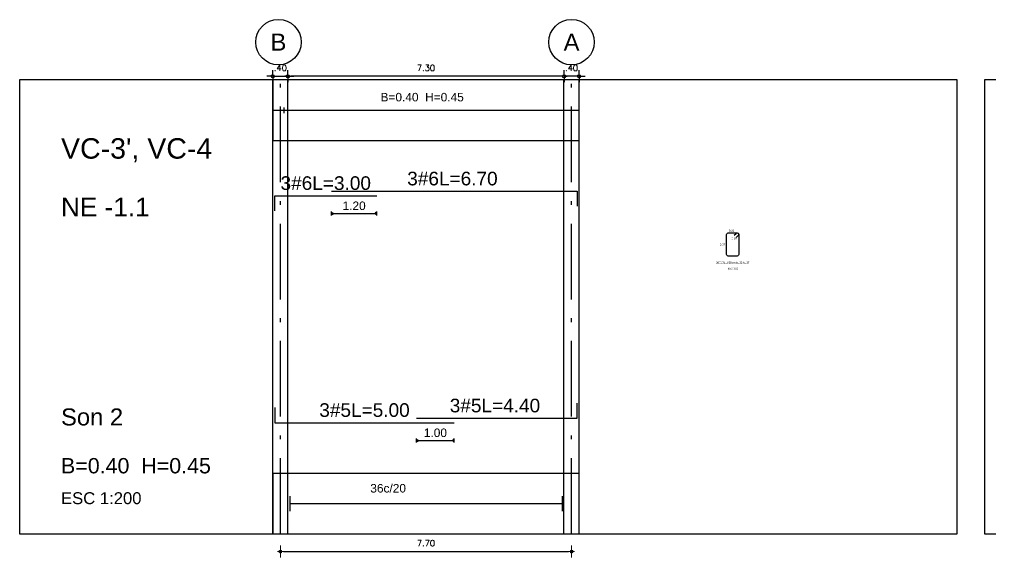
# Model space of a CAD drawing. Header units: feet. Extents: x -398 to 164, y -304 to 319.
# Drawn here: x -398.35 to -372.67, y -215.1 to -200.87 of the extents above; entities that cross this region are included whole.
import ezdxf
from ezdxf.enums import TextEntityAlignment as Align

# ---------------------------------------------------------------- set-up
doc = ezdxf.new("R2010")
doc.units = ezdxf.units.FT
doc.header["$MEASUREMENT"] = 0
doc.linetypes.add('EJES', pattern=[3, 2, -0.5, 0, -0.5])
doc.layers.get('DEFPOINTS').update_dxf_attribs({"lineweight": 0})
for name, color, linetype in [('ACERO', 6, 'Continuous'), ('AXI', 7, 'Continuous'), ('CAJA-EXT', 7, 'Continuous'), ('CAJA-GEN', 4, 'Continuous'), ('Col', 7, 'Continuous'), ('DEF-REF', 7, 'Continuous'), ('DIM', 7, 'Continuous'), ('DIM-COL', 7, 'Continuous'), ('EJES', 9, 'EJES'), ('ESTR', 7, 'Continuous'), ('Estri', 7, 'Continuous'), ('NIVEL', 7, 'Continuous'), ('NOM-DESP', 7, 'Continuous'), ('TEXTO', 7, 'Continuous'), ('TX-EJES', 7, 'Continuous'), ('TX-V', 3, 'Continuous')]:
    doc.layers.add(name, color=color, linetype=linetype)
doc.styles.add('D100N', font='romans.shx', dxfattribs={"height": 0.16})
doc.styles.get("Standard").update_dxf_attribs({"font": 'arial.ttf'})
doc.dimstyles.new('D100', dxfattribs={"dimtxt": 0.15, "dimasz": 0.08, "dimexe": 0, "dimexo": 0, "dimgap": 0.14, "dimtad": 1, "dimzin": 4, "dimdsep": 46, "dimtxsty": 'D100N', "dimblk1": 'DIMBLK', "dimblk2": 'DIMBLK', "dimsah": 1, "dimcen": 0.09, "dimse1": 1, "dimse2": 1, "dimclrd": 9, "dimclre": 256, "dimclrt": 256, "dimadec": 0, "dimazin": 0, "dimtfac": 6, "dimtix": 1, "dimtmove": 2, "dimatfit": 3, "dimfxl": 1, "dimtvp": 0.466667, "dimtolj": 1, "dimtzin": 4, "dimarcsym": 0})

# ---------------------------------------------------------------- blocks, each defined once
blk = doc.blocks.new('DIMBLK')
for q in [(0, 2), (0, -2), (-1, 0), (1, 0)]:
    blk.add_line((0, 0), q)
blk.add_circle((0, 0), 0.5)
blk = doc.blocks.new('*D236')
at = {"layer": 'DEFPOINTS', "color": 9, "lineweight": -2, "transparency": 16777216}
blk.add_line((-391.373, -214.938), (-383.833, -214.938), dxfattribs=at)
at = {"layer": 'DEFPOINTS', "color": 0, "transparency": 16777216}
for p in [(-391.453, -214.472), (-383.753, -214.472), (-383.753, -214.938)]:
    blk.add_point(p, dxfattribs=at)
at = {"layer": 'DEFPOINTS', "color": 9, "lineweight": -2, "transparency": 16777216, "xscale": 0.08, "yscale": 0.08, "zscale": 0.08, "rotation": 180}
blk.add_blockref('DIMBLK', (-391.453, -214.938), dxfattribs=at)
at = {"layer": 'DEFPOINTS', "color": 9, "lineweight": -2, "transparency": 16777216, "xscale": 0.08, "yscale": 0.08, "zscale": 0.08}
blk.add_blockref('DIMBLK', (-383.753, -214.938), dxfattribs=at)
at = {"layer": 'DEFPOINTS', "transparency": 16777216, "insert": (-387.603, -214.718), "char_height": 0.16, "attachment_point": 5, "style": 'D100N'}
blk.add_mtext('\\A1;7.70', dxfattribs=at)
blk = doc.blocks.new('*D281')
at = {"layer": 'DEFPOINTS', "color": 0, "transparency": 16777216}
for p in [(-383.953, -202.375), (-383.953, -202.472), (-383.553, -202.472)]:
    blk.add_point(p, dxfattribs=at)
at = {"layer": 'DIM', "color": 9, "lineweight": -2, "transparency": 16777216}
for p, q in [((-384.033, -202.375), (-384.113, -202.375)), ((-383.553, -202.375), (-383.953, -202.375)), ((-383.473, -202.375), (-383.393, -202.375))]:
    blk.add_line(p, q, dxfattribs=at)
at = {"layer": 'DIM', "color": 9, "lineweight": -2, "transparency": 16777216, "xscale": 0.08, "yscale": 0.08, "zscale": 0.08}
blk.add_blockref('DIMBLK', (-383.953, -202.375), dxfattribs=at)
at = {"layer": 'DIM', "color": 9, "lineweight": -2, "transparency": 16777216, "xscale": 0.08, "yscale": 0.08, "zscale": 0.08, "rotation": 180}
blk.add_blockref('DIMBLK', (-383.553, -202.375), dxfattribs=at)
at = {"layer": 'DIM', "transparency": 16777216, "insert": (-383.753, -202.155), "char_height": 0.16, "attachment_point": 5, "style": 'D100N'}
blk.add_mtext('\\A1;.40', dxfattribs=at)
blk = doc.blocks.new('*D282')
at = {"layer": 'DEFPOINTS', "color": 0, "transparency": 16777216}
for p in [(-391.253, -202.375), (-391.253, -202.472), (-383.953, -202.472)]:
    blk.add_point(p, dxfattribs=at)
at = {"layer": 'DIM', "color": 9, "lineweight": -2, "transparency": 16777216}
blk.add_line((-384.033, -202.375), (-391.173, -202.375), dxfattribs=at)
at = {"layer": 'DIM', "color": 9, "lineweight": -2, "transparency": 16777216, "xscale": 0.08, "yscale": 0.08, "zscale": 0.08, "rotation": 180}
blk.add_blockref('DIMBLK', (-391.253, -202.375), dxfattribs=at)
at = {"layer": 'DIM', "color": 9, "lineweight": -2, "transparency": 16777216, "xscale": 0.08, "yscale": 0.08, "zscale": 0.08}
blk.add_blockref('DIMBLK', (-383.953, -202.375), dxfattribs=at)
at = {"layer": 'DIM', "transparency": 16777216, "insert": (-387.603, -202.155), "char_height": 0.16, "attachment_point": 5, "style": 'D100N'}
blk.add_mtext('\\A1;7.30', dxfattribs=at)
blk = doc.blocks.new('*D283')
at = {"layer": 'DEFPOINTS', "color": 0, "transparency": 16777216}
for p in [(-391.653, -202.472), (-391.253, -202.375), (-391.253, -202.455)]:
    blk.add_point(p, dxfattribs=at)
at = {"layer": 'DIM', "color": 9, "lineweight": -2, "transparency": 16777216}
for p, q in [((-391.733, -202.375), (-391.813, -202.375)), ((-391.653, -202.375), (-391.253, -202.375)), ((-391.173, -202.375), (-391.093, -202.375))]:
    blk.add_line(p, q, dxfattribs=at)
at = {"layer": 'DIM', "color": 9, "lineweight": -2, "transparency": 16777216, "xscale": 0.08, "yscale": 0.08, "zscale": 0.08}
blk.add_blockref('DIMBLK', (-391.653, -202.375), dxfattribs=at)
at = {"layer": 'DIM', "color": 9, "lineweight": -2, "transparency": 16777216, "xscale": 0.08, "yscale": 0.08, "zscale": 0.08, "rotation": 180}
blk.add_blockref('DIMBLK', (-391.253, -202.375), dxfattribs=at)
at = {"layer": 'DIM', "transparency": 16777216, "insert": (-391.453, -202.155), "char_height": 0.16, "attachment_point": 5, "style": 'D100N'}
blk.add_mtext('\\A1;.40', dxfattribs=at)

msp = doc.modelspace()

# ---------------------------------------------------------------- linework, layer by layer
at = {"layer": 'ACERO'}
for points in [[(-390.1035, -205.4121), (-383.6035, -205.4121), (-383.6035, -205.8121)], [(-391.6035, -205.9321), (-391.6035, -205.5321), (-388.9035, -205.5321)], [(-387.8535, -211.4121), (-383.6035, -211.4121), (-383.6035, -211.0121)], [(-391.6035, -211.1321), (-391.6035, -211.5321), (-386.8535, -211.5321)]]:
    msp.add_lwpolyline(points, dxfattribs=at)
msp.add_lwpolyline([(-379.4556, -206.5792), (-379.4042, -206.5278, -0.6681786), (-379.3335, -206.5571), (-379.3335, -207.0851, -0.4142136), (-379.3749, -207.1266), (-379.612, -207.1266, -0.4142136), (-379.6535, -207.0851), (-379.6535, -206.5571, -0.4142136), (-379.612, -206.5156), (-379.3749, -206.5156, -0.6681786), (-379.3456, -206.5864), (-379.397, -206.6378)], format="xyb", dxfattribs=at)
at = {"layer": 'AXI'}
for centre in [(-391.5035, -201.4721), (-383.7535, -201.4721)]:
    msp.add_circle(centre, 0.6, dxfattribs=at)
at = {"layer": 'CAJA-EXT'}
for points in [[(-391.6535, -204.0721), (-383.5535, -204.0721), (-383.5535, -202.4721), (-391.6535, -202.4721)], [(-391.6535, -214.4721), (-383.5535, -214.4721), (-383.5535, -212.8721), (-391.6535, -212.8721)]]:
    msp.add_lwpolyline(points, close=True, dxfattribs=at)
at = {"layer": 'CAJA-GEN'}
for points in [[(-398.3535, -214.4721), (-373.5535, -214.4721), (-373.5535, -202.4721), (-398.3535, -202.4721)], [(-372.8321, -214.4705), (-335.9321, -214.4705), (-335.9321, -202.4705), (-372.8321, -202.4705)]]:
    msp.add_lwpolyline(points, close=True, dxfattribs=at)
at = {"layer": 'Col'}
for p, q in [((-391.6535, -208.4721), (-391.6535, -202.4721)), ((-391.2535, -208.4721), (-391.2535, -202.4721)), ((-383.9535, -208.4721), (-383.9535, -202.4721)), ((-383.5535, -208.4721), (-383.5535, -202.4721)), ((-391.6535, -214.4721), (-391.6535, -208.4721)), ((-391.2535, -214.4721), (-391.2535, -208.4721)), ((-383.9535, -214.4721), (-383.9535, -208.4721)), ((-383.5535, -214.4721), (-383.5535, -208.4721))]:
    msp.add_line(p, q, dxfattribs=at)
at = {"layer": 'DIM'}
for p, q in [((-390.1035, -206.0537), (-390.1035, -205.9537)), ((-388.9035, -206.0537), (-388.9035, -205.9537)), ((-390.1035, -206.0037), (-390.0601, -205.9787)), ((-390.1035, -206.0037), (-390.0601, -206.0287)), ((-390.1035, -206.0037), (-388.9035, -206.0037)), ((-388.9035, -206.0037), (-388.9468, -205.9787)), ((-388.9035, -206.0037), (-388.9468, -206.0287)), ((-387.8535, -212.0537), (-387.8535, -211.9537)), ((-387.8535, -212.0037), (-387.8102, -211.9787)), ((-387.8535, -212.0037), (-387.8102, -212.0287)), ((-387.8535, -212.0037), (-386.8535, -212.0037)), ((-386.8535, -212.0037), (-386.8968, -211.9787)), ((-386.8535, -212.0037), (-386.8968, -212.0287)), ((-386.8535, -212.0537), (-386.8535, -211.9537))]:
    msp.add_line(p, q, dxfattribs=at)
at = {"layer": 'DIM-COL'}
for p, q in [((-391.6535, -203.3471), (-391.6535, -203.1971)), ((-391.6535, -203.2721), (-383.5535, -203.2721)), ((-391.6535, -203.2721), (-383.5535, -203.2721)), ((-391.3535, -203.3471), (-391.3535, -203.1971)), ((-391.3535, -203.3471), (-391.3535, -203.1971)), ((-391.3535, -203.2721), (-383.9535, -203.2721)), ((-383.9535, -203.3471), (-383.9535, -203.1971)), ((-383.9535, -203.3471), (-383.9535, -203.1971)), ((-383.5535, -203.3471), (-383.5535, -203.1971))]:
    msp.add_line(p, q, dxfattribs=at)
at = {"layer": 'EJES'}
for p, q in [((-391.4535, -214.4721), (-391.4535, -202.0721)), ((-383.7535, -214.4721), (-383.7535, -202.0721))]:
    msp.add_line(p, q, dxfattribs=at)
at = {"layer": 'Estri'}
for p, q in [((-391.2035, -213.4721), (-391.2035, -213.8721)), ((-384.0035, -213.4721), (-384.0035, -213.8721)), ((-391.2035, -213.6721), (-384.0035, -213.6721))]:
    msp.add_line(p, q, dxfattribs=at)

# ---------------------------------------------------------------- texts
at = {"layer": 'AXI'}
msp.add_text('B=0.40  H=0.45', height=0.405, dxfattribs=at).set_placement((-397.2535, -212.8721))
at = {"layer": 'DEF-REF'}
for s, p in [('3#6L=6.70', (-386.9035, -205.2588)), ('3#6L=3.00', (-390.2535, -205.3788)), ('3#5L=5.00', (-389.2285, -211.3788)), ('3#5L=4.40', (-385.7785, -211.2588))]:
    msp.add_text(s, height=0.36, dxfattribs=at).set_placement(p, align=Align.CENTER)
at = {"layer": 'DIM'}
for s, p in [('1.20', (-389.5035, -205.9104)), ('1.00', (-387.3535, -211.9104))]:
    msp.add_text(s, height=0.225, dxfattribs=at).set_placement(p, align=Align.CENTER)
at = {"layer": 'ESTR'}
for s, height, p in [('0.32', 0.05236, (-379.5227, -206.4813)), ('0.10', 0.05236, (-379.4556, -206.6854)), ('0.37', 0.05236, (-379.7625, -206.852)), ('36E#3L=158cm b=32 h=37', 0.052364, (-379.4935, -207.3282))]:
    msp.add_text(s, height=height, dxfattribs=at).set_placement(p, align=Align.CENTER)
at = {"layer": 'NIVEL'}
msp.add_text('NE -1.1', height=0.495, dxfattribs=at).set_placement((-397.2535, -206.0788))
at = {"layer": 'NOM-DESP'}
msp.add_text("VC-3', VC-4", height=0.54, dxfattribs=at).set_placement((-397.2535, -204.5522))
at = {"layer": 'TEXTO'}
for s, p in [('B=0.40  H=0.45', (-387.7035, -203.0388)), ('36c/20', (-388.6035, -213.3788))]:
    msp.add_text(s, height=0.225, dxfattribs=at).set_placement(p, align=Align.CENTER)
msp.add_text('ESC 1:20', height=0.04582, dxfattribs=at).set_placement((-379.348, -207.4776), align=Align.RIGHT)
msp.add_text('ESC 1:200', height=0.315, dxfattribs=at).set_placement((-397.2535, -213.6855))
at = {"layer": 'TX-EJES'}
for s, p in [('B', (-391.5035, -201.4721)), ('A', (-383.7535, -201.4721))]:
    msp.add_text(s, height=0.45, dxfattribs=at).set_placement(p, align=Align.MIDDLE)
at = {"layer": 'TX-V'}
msp.add_text('Son 2', height=0.45, dxfattribs=at).set_placement((-397.2535, -211.6055))

# ---------------------------------------------------------------- dimensions: what is measured, and where the dimension line sits
at = {"layer": 'DEFPOINTS'}
dim = msp.add_linear_dim(base=(-383.7535, -214.9378), p1=(-391.4535, -214.4721), p2=(-383.7535, -214.4721), dimstyle='D100', override={"dimfxl": 0}, dxfattribs=at)
dim.commit()
dim.dimension.update_dxf_attribs({"geometry": '*D236', "text_midpoint": (-387.6035, -214.7178)})
at = {"layer": 'DIM'}
for base, p1, p2, picture, middle in [((-391.2535, -202.3752), (-391.6535, -202.4721), (-391.2535, -202.4553), '*D283', (-391.4535, -202.1552)), ((-391.2535, -202.3752), (-383.9535, -202.4721), (-391.2535, -202.4721), '*D282', (-387.6035, -202.1552)), ((-383.9535, -202.3752), (-383.5535, -202.4721), (-383.9535, -202.4721), '*D281', (-383.7535, -202.1552))]:
    dim = msp.add_linear_dim(base=base, p1=p1, p2=p2, dimstyle='D100', override={"dimfxl": 0}, dxfattribs=at)
    dim.commit()
    dim.dimension.update_dxf_attribs({"geometry": picture, "text_midpoint": middle})

doc.saveas('drawing.dxf')
